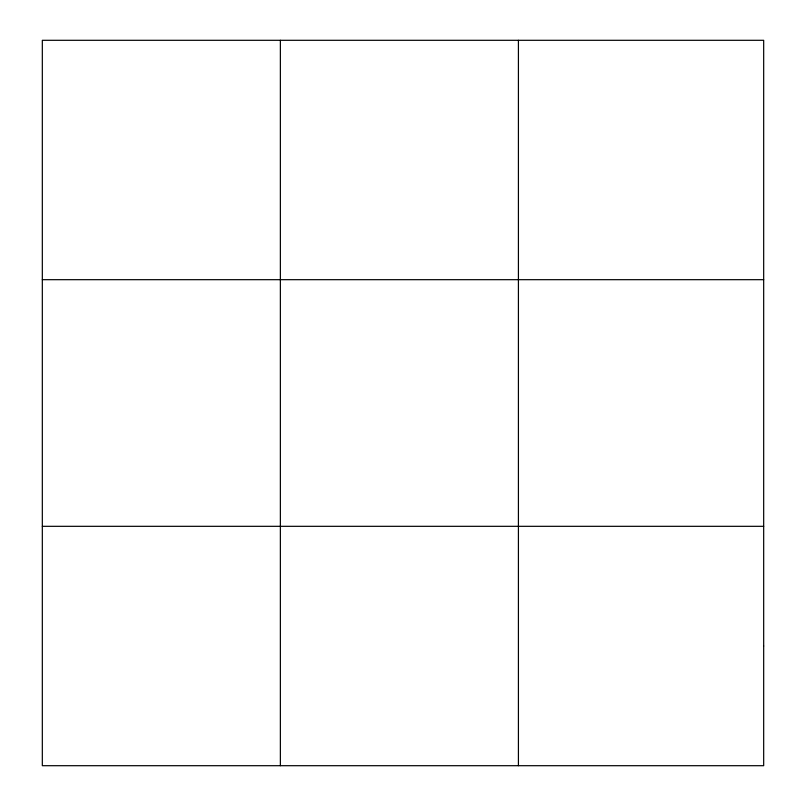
<?xml version="1.0" encoding="UTF-8"?>
<svg xmlns="http://www.w3.org/2000/svg" width="806" height="806" viewBox="0 0 806 806"><rect width="100%" height="100%" fill="white"/><g stroke="black" fill="none" stroke-linecap="round" stroke-linejoin="round"><path stroke-width="1.21" d="M280.367 40.3L280.367 765.7M518.419 40.3L518.419 765.7M42.325 279.682L763.675 279.682M42.325 526.318L763.675 526.318M763.675 646.009L763.675 765.7L42.325 765.7L42.325 40.3L763.675 40.3L763.675 646.009"/></g></svg>
